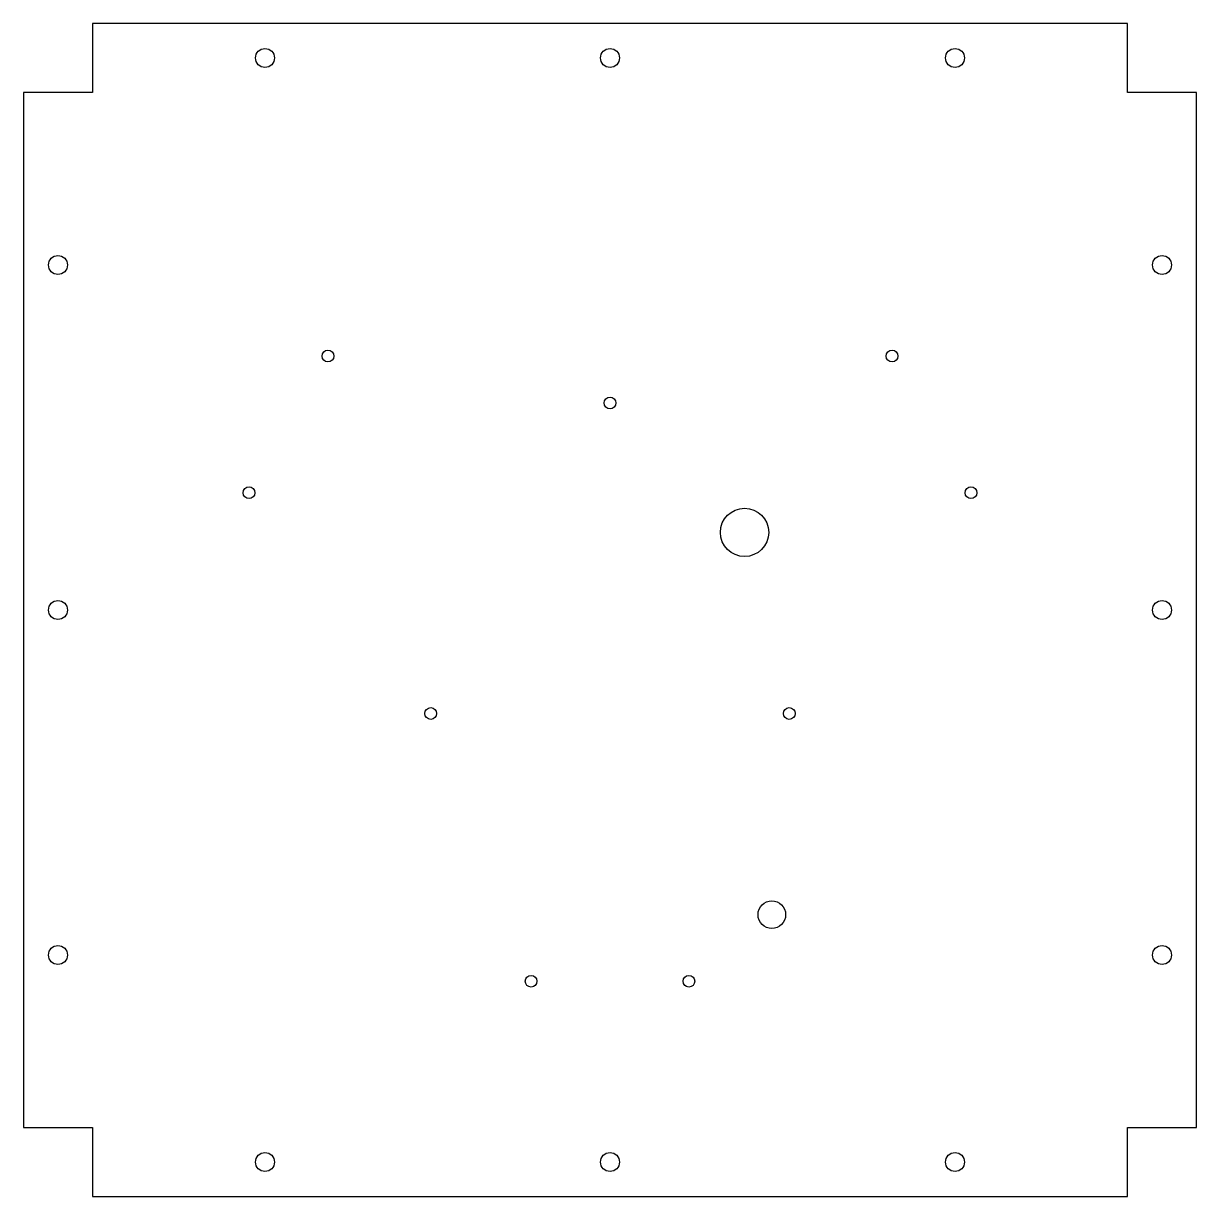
# Model space of a CAD drawing. Header units: millimetres. Extents: x -170 to 170, y -170 to 170.
import ezdxf

# ---------------------------------------------------------------- set-up
doc = ezdxf.new("R2010")
doc.units = ezdxf.units.MM
doc.layers.add('kontur', color=7, linetype='Continuous')

msp = doc.modelspace()

# ---------------------------------------------------------------- linework, layer by layer
at = {"layer": 'kontur'}
for p, q in [((-150, 170), (-150, 150)), ((150, 170), (-150, 170)), ((150, 150), (150, 170)), ((-170, 150), (-170, -150)), ((-150, 150), (-170, 150)), ((170, 150), (150, 150)), ((170, -150), (170, 150)), ((-170, -150), (-150, -150)), ((-150, -150), (-150, -170)), ((150, -170), (150, -150)), ((150, -150), (170, -150)), ((-150, -170), (150, -170))]:
    msp.add_line(p, q, dxfattribs=at)
for centre, radius in [((-100, 160), 2.75), ((0, 160), 2.75), ((100, 160), 2.75), ((-160, 100), 2.75), ((160, 100), 2.75), ((-81.75, 73.6), 1.7), ((81.75, 73.6), 1.7), ((0, 60), 1.7), ((-104.62, 33.99), 1.7), ((104.62, 33.99), 1.7), ((39, 22.5), 7), ((-160, 0), 2.75), ((160, 0), 2.75), ((-51.96, -30), 1.7), ((51.96, -30), 1.7), ((46.9, -88.3), 4), ((-160, -100), 2.75), ((160, -100), 2.75), ((-22.87, -107.6), 1.7), ((22.87, -107.6), 1.7), ((-100, -160), 2.75), ((0, -160), 2.75), ((100, -160), 2.75)]:
    msp.add_circle(centre, radius, dxfattribs=at)

doc.saveas('drawing.dxf')
